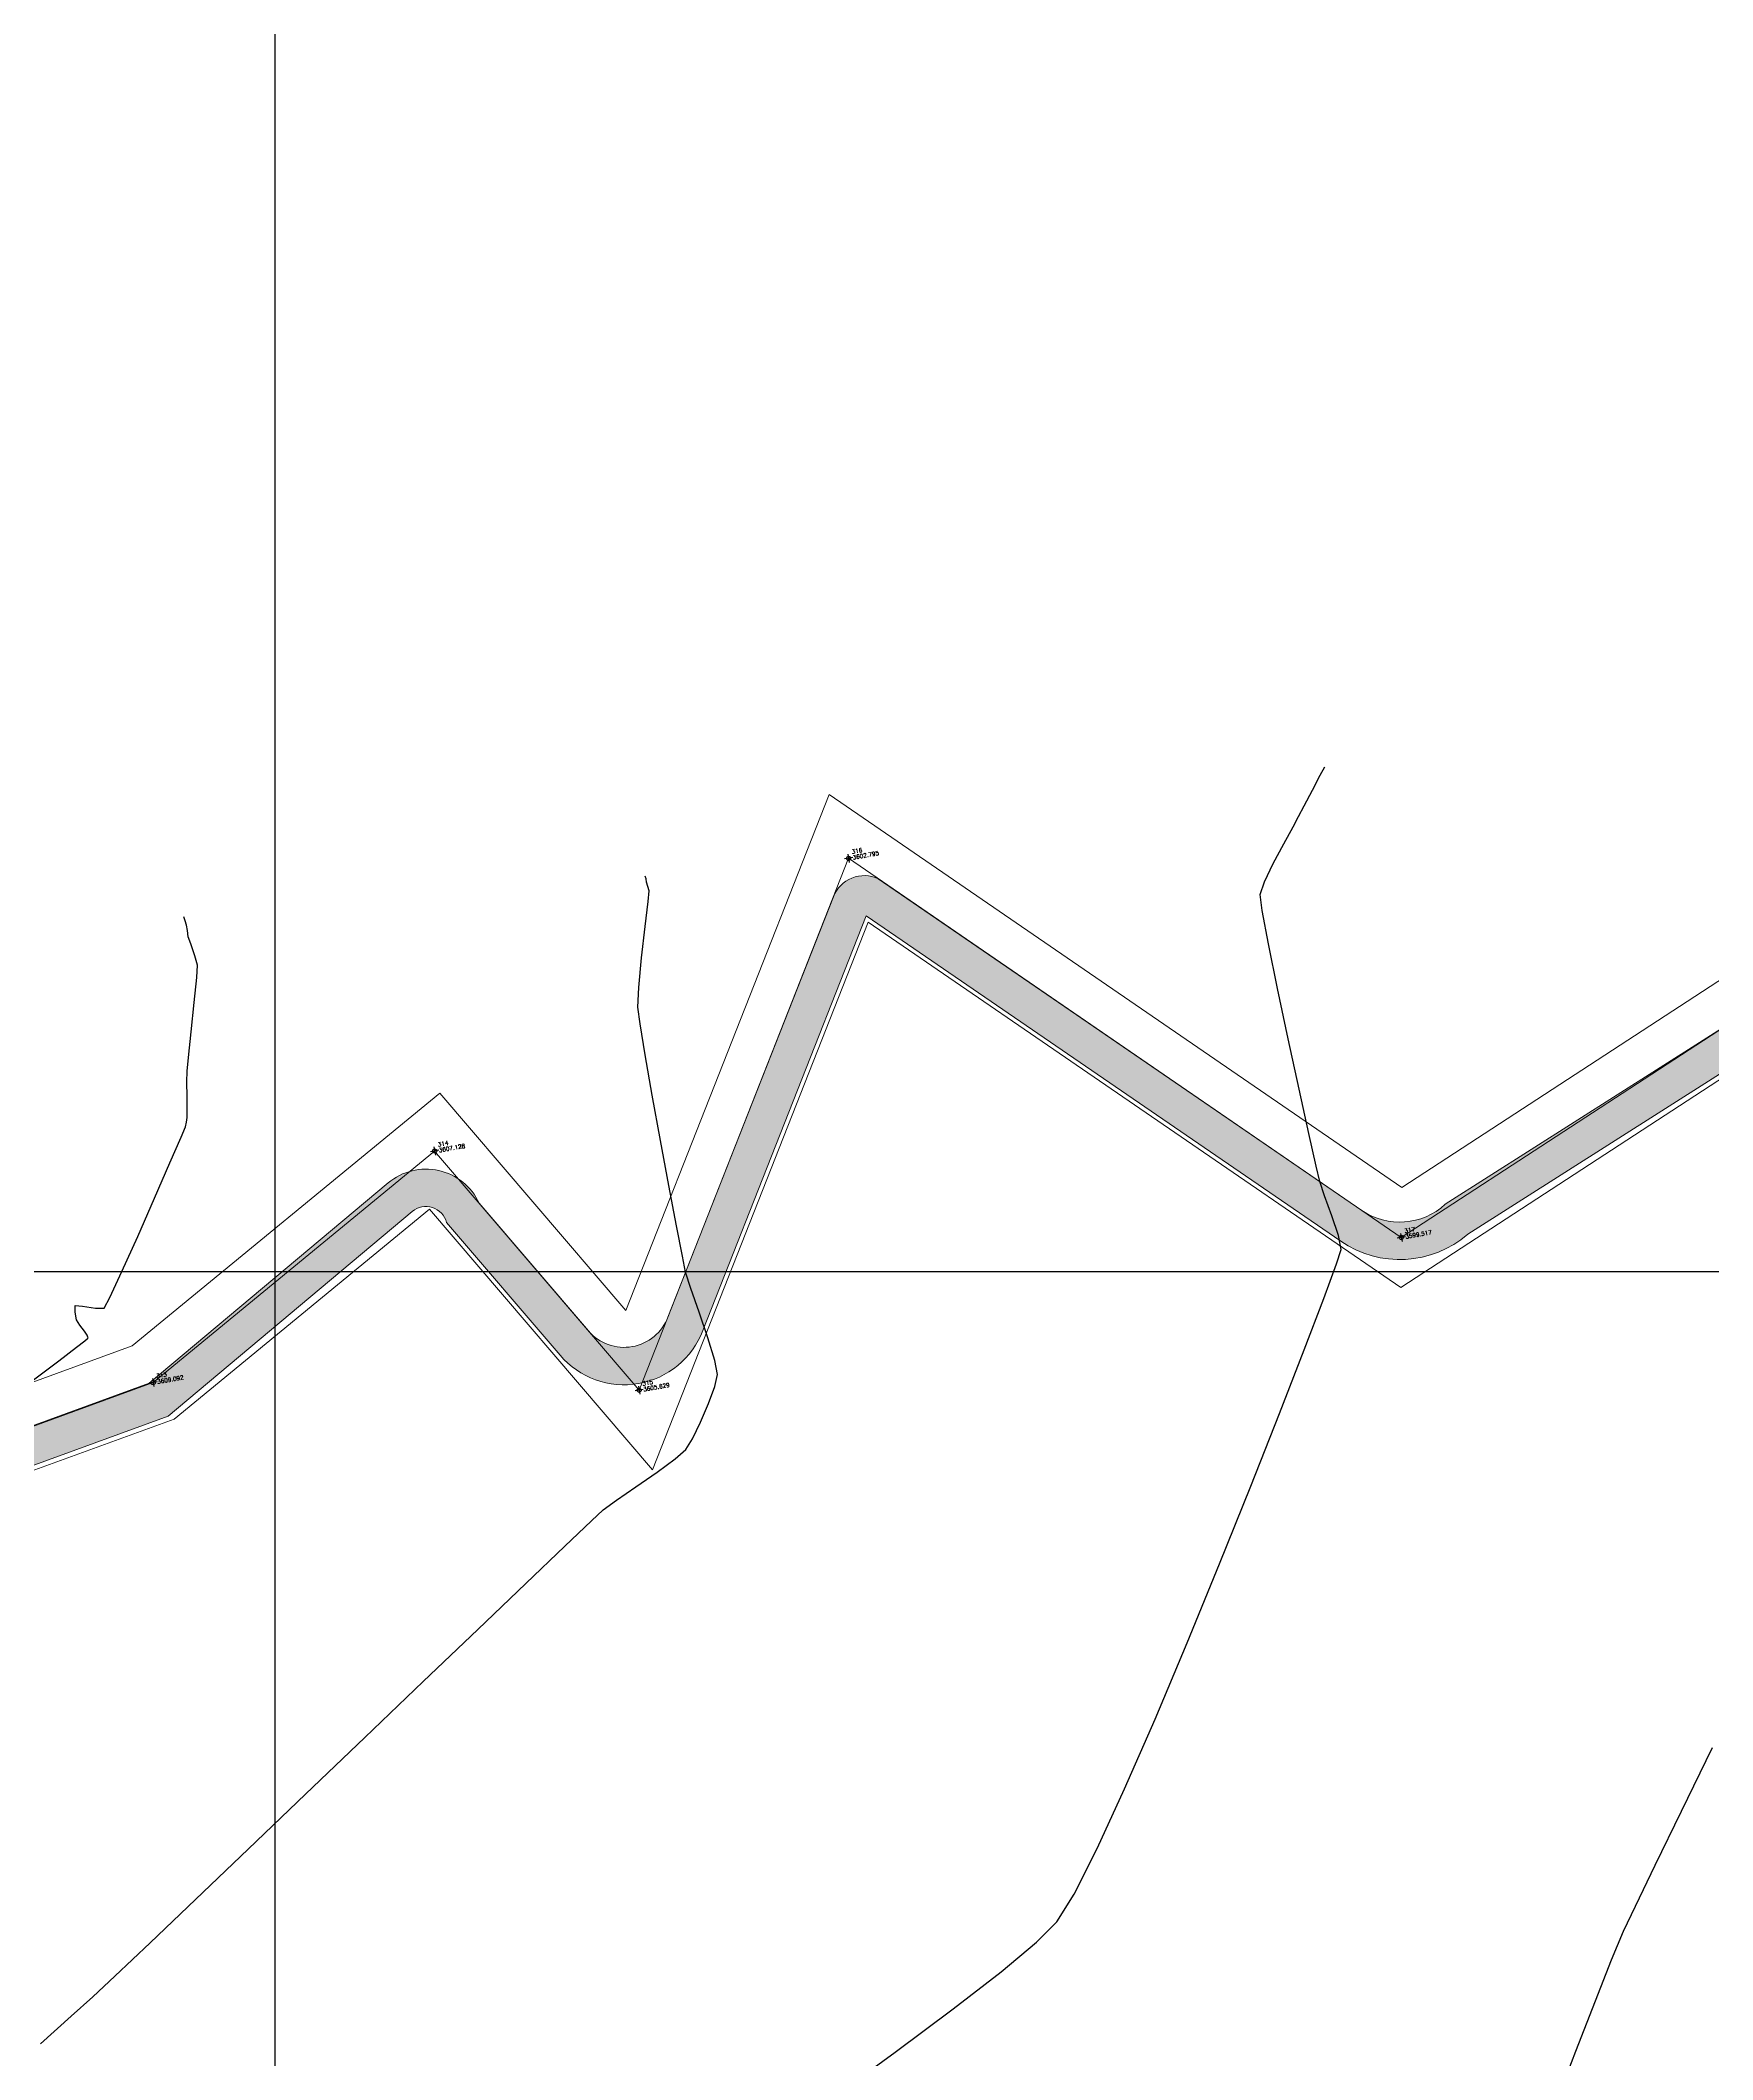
# Model space of a CAD drawing. Header units: millimetres. Extents: x 736950 to 738835, y 8500595 to 8502131.
# Drawn here: x 737894.35 to 737934.59, y 8501281.03 to 8501329.62 of the extents above; entities that cross this region are included whole.
import ezdxf

# ---------------------------------------------------------------- set-up
doc = ezdxf.new("R2010")
doc.units = ezdxf.units.MM
for name, color, linetype, lineweight in [('camino', 22, 'Continuous', 5), ('CAMINO ACTUAL', 1, 'Continuous', 13), ('CONT-MJR', 80, 'Continuous', 30), ('pista', 251, 'Continuous', 5)]:
    doc.layers.add(name, color=color, linetype=linetype, lineweight=lineweight)
doc.layers.add('Cuadricula Coordenadas', color=5, linetype='Continuous')
doc.styles.add('5mm', font='arial.ttf', dxfattribs={"height": 3})

msp = doc.modelspace()

# ---------------------------------------------------------------- hatches: boundary and pattern name
at = {"layer": 'pista'}
h = msp.add_hatch(dxfattribs=at)
h.set_pattern_fill('HONEY', color=256, scale=3, angle=9.94991650582834, style=0)
h.set_pattern_definition([(9.94991650582834, (1479841.21072825, -18.49207214638591), (0.4979252195647159, 0.4170677100899267), [0.375, -0.75]), (129.9499165058283, (1479841.21072825, -18.49207214638591), (-0.6101538418184378, 0.222682034283025), [0.3749999999999999, -0.7499999999999998]), (69.94991650582834, (1479841.21072825, -18.49207214638591), (-0.112228622253722, 0.6397497443729518), [-0.75, 0.375])])
h.paths.add_polyline_path([(737744.7999806425, 8501250.923935566), (737743.4751223363, 8501250.754223157), (737756.465848178, 8501242.026572531), (737763.5739612179, 8501242.006896213), (737770.002546867, 8501243.455222024), (737769.8468594846, 8501244.342704736), (737763.4750639071, 8501242.907173423), (737756.7405500773, 8501242.925815564)])
h.paths.add_polyline_path([(737794.2809870465, 8501256.017245878), (737809.7820272583, 8501263.709828075), (737823.391616501, 8501273.483615467), (737837.0791595323, 8501280.557800073), (737851.5530432165, 8501285.77819753), (737870.8510758049, 8501293.050216693, -0.9976846880626209), (737871.0089264096, 8501292.63424804), (737865.2748787645, 8501289.581801567, 0.7845063948290762), (737866.1540430214, 8501286.121818589), (737883.2588851704, 8501291.348365877), (737897.4188924351, 8501296.516943583), (737903.2981396064, 8501301.44146652, -0.5512150924587264), (737904.1219025984, 8501301.177325813), (737906.855912117, 8501297.98174819, 0.5618964424650519), (737910.2738656431, 8501298.536066804), (737914.22079628, 8501308.558674501), (737925.6412323939, 8501300.72656757, 0.340189525830376), (737928.7023693406, 8501300.894137181), (737936.9171069289, 8501306.117412793, -0.358727273887905), (737938.1716059428, 8501305.962964654), (737943.1732157968, 8501301.051021611, 0.3417074120720416), (737946.0555081918, 8501300.709858142), (737955.8779356404, 8501307.072689936), (737971.8320576148, 8501314.464803053), (737988.5677626224, 8501323.411181662), (738023.1375471824, 8501336.282937778), (738044.4246208373, 8501357.728329657), (738061.4456776979, 8501362.208386911), (738078.9085143938, 8501363.070318012), (738112.0997810266, 8501372.051506756), (738118.6561313582, 8501373.365123207), (738128.3493353954, 8501376.976906104), (738155.2251721952, 8501366.826195797), (738176.6167526407, 8501363.543890122), (738193.8053773039, 8501353.328603027), (738204.7313956148, 8501340.877429372), (738207.705198212, 8501335.751671141), (738214.35685511, 8501331.742925933), (738229.9282901662, 8501313.374534177), (738233.5603594936, 8501308.186787868), (738234.53883727, 8501308.358438132), (738230.6417003467, 8501313.924784988), (738214.9478837823, 8501332.43754055), (738208.3676942562, 8501336.403214611), (738205.4657963786, 8501341.405035153), (738194.387784551, 8501354.029418997), (738176.9261677533, 8501364.406946706), (738155.4549153853, 8501367.70147717), (738128.3514754312, 8501377.93815071), (738118.4090486554, 8501374.233504975), (738111.8936108743, 8501372.928085677), (738078.7671659255, 8501363.964436961), (738061.3074614278, 8501363.102660457), (738043.958527311, 8501358.536303693), (738022.6381405202, 8501337.057350922), (737988.196920163, 8501324.233464561), (737971.4304040315, 8501315.270615296), (737955.4419368334, 8501307.862588815), (737945.5806043665, 8501301.47455489, -0.3391433520832071), (737943.8038299843, 8501301.693147572), (737938.8116631231, 8501306.59581691, 0.3560082385246841), (737936.4342009705, 8501306.876887502), (737928.158540546, 8501301.61487459, -0.3502196171718997), (737926.1502499409, 8501301.468794718), (737914.5128481541, 8501309.44969617, 0.4302069892023044), (737913.4330382891, 8501309.014522241), (737909.4507249827, 8501298.90206584, -0.5704007069138802), (737907.5397775185, 8501298.566836312), (737904.9064502402, 8501301.644734057, 0.4931454261128044), (737902.7202336333, 8501302.131411942), (737896.9620044216, 8501297.308254998), (737882.9728831241, 8501292.20205278), (737866.0373022418, 8501287.027224885, -0.7384715771871906), (737865.6977918843, 8501288.787355538), (737871.5108758068, 8501291.881875956, 0.9119586051647783), (737870.5337161538, 8501293.892406015), (737851.2416702455, 8501286.62264278), (737836.7183275839, 8501281.384406622), (737822.9200107896, 8501274.252970394), (737809.3164408724, 8501264.483505804), (737793.8201376351, 8501256.79327439), (737778.9884914039, 8501246.402265295), (737769.846859484, 8501244.34270474), (737770.0025468671, 8501243.455222024), (737779.3594973255, 8501245.563292695)])
h.paths.add_polyline_path([(738260.5182952256, 8501271.251537092), (738234.538837269, 8501308.358438132), (738233.56035949, 8501308.186787868), (738259.6897886079, 8501270.86568047), (738269.3749442189, 8501234.589470252), (738274.5057655985, 8501215.583008338), (738279.7983711922, 8501189.602392923), (738280.7089290785, 8501189.641305126), (738275.382018582, 8501215.790318219), (738270.2441657205, 8501234.822827347)])

# ---------------------------------------------------------------- linework, layer by layer
at = {"linetype": 'Continuous', "extrusion": (0.9849591664230046, 0.172787269436437, 0)}
for points, elevation in [([(8245941.142062787, 0), (8245940.942062787, 0)], 2195733.090162655), ([(8245935.925062788, 0), (8245935.725062788, 0)], 2195722.061162655), ([(8245929.858062788, 0), (8245929.658062788, 0)], 2195744.616162654), ([(8245931.609062785, 0), (8245931.409062787, 0)], 2195714.425162655), ([(8245929.408062787, 0), (8245929.208062789, 0)], 2195725.915162655)]:
    msp.add_lwpolyline(points, dxfattribs=dict(at, elevation=elevation))
at = {"linetype": 'Continuous', "extrusion": (-0.172787269436437, 0.9849591664230046, 0)}
for points, elevation in [([(-2195733.190162654, 0), (-2195732.990162654, 0)], 8245941.042062788), ([(-2195722.161162655, 0), (-2195721.961162654, 0)], 8245935.825062787), ([(-2195744.716162655, 0), (-2195744.516162655, 0)], 8245929.758062788), ([(-2195714.525162655, 0), (-2195714.325162655, 0)], 8245931.50906279), ([(-2195726.015162655, 0), (-2195725.815162655, 0)], 8245929.308062788)]:
    msp.add_lwpolyline(points, dxfattribs=dict(at, elevation=elevation))
at = {"linetype": 'Continuous'}
for centre in [(737913.7975821394, 8501309.940223841), (737903.8358986776, 8501302.896021074), (737927.0999530398, 8501300.817490675), (737897.0605003375, 8501297.325533723), (737908.7579859396, 8501297.142964324)]:
    msp.add_circle(centre, 0.05, dxfattribs=at)
at = {"layer": 'camino'}
for p, q in [((737908.4368245417, 8501299.056575492), (737913.3273442052, 8501311.47527866)), ((737913.3273442052, 8501311.47527866), (737927.1139478215, 8501302.020459894)), ((737908.7579859396, 8501297.142964324), (737913.7975821394, 8501309.940223841)), ((737913.7975821394, 8501309.940223841), (737927.0999530398, 8501300.817490675)), ((737927.1139478215, 8501302.020459894), (737937.970142336, 8501309.100005316)), ((737909.0791473376, 8501295.229353156), (737914.2678200735, 8501308.40516902)), ((737914.2678200735, 8501308.40516902), (737927.0859582581, 8501299.614521455)), ((737927.0999530398, 8501300.817490675), (737937.8384733221, 8501307.820298335)), ((737927.0859582581, 8501299.614521455), (737937.7068043081, 8501306.540591355)), ((737896.557509034, 8501298.206578638), (737903.9582718927, 8501304.291218068)), ((737903.9582718927, 8501304.291218068), (737908.4368245417, 8501299.056575492)), ((737897.0605003375, 8501297.325533723), (737903.8358986776, 8501302.896021074)), ((737903.8358986776, 8501302.896021074), (737908.7579859396, 8501297.142964324)), ((737897.563491641, 8501296.444488807), (737903.7135254624, 8501301.50082408)), ((737903.7135254624, 8501301.50082408), (737909.0791473376, 8501295.229353156)), ((737882.6571290377, 8501293.142154945), (737896.557509034, 8501298.206578638)), ((737882.9743935154, 8501292.193442862), (737897.0605003375, 8501297.325533723)), ((737883.2916579932, 8501291.24473078), (737897.563491641, 8501296.444488807))]:
    msp.add_line(p, q, dxfattribs=at)
at = {"layer": 'CAMINO ACTUAL'}
for points in [[(737882.9728831139, 8501292.202052778), (737896.9620044209, 8501297.308254996), (737902.7202336333, 8501302.131411942, -0.4931454261128045), (737904.9064502402, 8501301.644734057), (737907.5397775185, 8501298.566836312, 0.5704007069138803), (737909.4507249827, 8501298.90206584), (737913.4330382891, 8501309.014522241, -0.4302069892023044), (737914.5128481541, 8501309.44969617), (737926.1502499409, 8501301.468794718, 0.3502196171718997), (737928.158540546, 8501301.61487459), (737936.4342009705, 8501306.876887502, -0.3560082385246841), (737938.8116631231, 8501306.59581691), (737943.8038299843, 8501301.693147572, 0.3391433520832071), (737945.5806043665, 8501301.47455489), (737955.4419368312, 8501307.862588812), (737971.4304040375, 8501315.270615296), (737988.1969201654, 8501324.23346456)], [(737883.2588851263, 8501291.348365862), (737897.4188924354, 8501296.516943585), (737903.2981396064, 8501301.44146652, -0.5512150924587267), (737904.1219025984, 8501301.177325813), (737906.855912117, 8501297.98174819, 0.5691577054920378), (737910.290210247, 8501298.577571347), (737914.2207962802, 8501308.558674501), (737925.6412323939, 8501300.72656757, 0.3401895246784692), (737928.7023693327, 8501300.894137176), (737936.9171069289, 8501306.117412793, -0.3587272674273598), (737938.171605927, 8501305.96296467), (737943.1732157968, 8501301.051021611, 0.3417074132737766), (737946.0555082007, 8501300.709858147), (737955.8779356437, 8501307.072689937), (737971.8320576347, 8501314.464803059), (737988.5677626258, 8501323.411181664)]]:
    msp.add_lwpolyline(points, format="xyb", dxfattribs=at)
at = {"layer": 'CONT-MJR', "extrusion": (0.8847776768194285, -0.4660133716987261, 0), "elevation": -3308825.340857946}
msp.add_lwpolyline([(7865653.611227284, 3600.00000000001), (7865654.014895509, 3600.00000000001)], dxfattribs=at)
at = {"layer": 'CONT-MJR', "extrusion": (0.8847262226220137, -0.4661110500781795, 0), "elevation": -3309693.704577762}
msp.add_lwpolyline([(7865288.666045505, 3600.00000000001), (7865288.894645012, 3600.00000000001)], dxfattribs=at)
at = {"layer": 'CONT-MJR'}
for points, elevation in [([(737924.7638418928, 8501311.204858892), (737924.96189674, 8501311.582263414)], 3600), ([(737924.0185389824, 8501309.815218244), (737924.2690399723, 8501310.289315391)], 3600), ([(737908.9223626354, 8501309.448368628), (737908.9027818182, 8501309.508175127)], 3605), ([(737908.9345555053, 8501309.36159654), (737908.9223626354, 8501309.448368628)], 3605), ([(737909.0022759435, 8501309.153064117), (737908.9677435968, 8501309.265196143)], 3605), ([(737908.9729020223, 8501308.899970982), (737909.0022759435, 8501309.153064117)], 3605), ([(737908.9012413082, 8501308.29984777), (737908.9729020223, 8501308.899970982)], 3605), ([(737897.8348639235, 8501308.434948975), (737897.803461413, 8501308.528472833)], 3610), ([(737897.8855949447, 8501308.198993122), (737897.8674431754, 8501308.33305069)], 3610), ([(737897.9660182096, 8501307.88151236), (737897.9072842767, 8501308.049516495)], 3610), ([(737898.1285657989, 8501307.36812144), (737898.0673963825, 8501307.590380786)], 3610), ([(737924.1207682327, 8501306.80624416), (737923.901401018, 8501307.882021157)], 3600), ([(737908.7282278506, 8501306.355532594), (737908.7493352782, 8501306.833805084)], 3605), ([(737924.3782314495, 8501305.593754048), (737924.1207682327, 8501306.80624416)], 3600), ([(737897.9746775181, 8501305.765373606), (737898.049185864, 8501306.473914512)], 3610), ([(737908.7788234465, 8501305.958085636), (737908.7282278506, 8501306.355532594)], 3605), ([(737897.9096851043, 8501305.147231521), (737897.9746775181, 8501305.765373606)], 3610), ([(737909.0715930245, 8501304.239280427), (737908.9007395364, 8501305.21387894)], 3605), ([(737897.8795986996, 8501303.860606164), (737897.8767582877, 8501304.196467862)], 3610), ([(737909.2690008156, 8501303.150658008), (737909.0715930245, 8501304.239280427)], 3605), ([(737897.8636617118, 8501303.589201499), (737897.8802125569, 8501303.702412853)], 3610), ([(737897.8802125569, 8501303.702412853), (737897.8795986996, 8501303.860606164)], 3610), ([(737897.7364576729, 8501303.229466936), (737897.8428199304, 8501303.476905566)], 3610), ([(737897.8428199304, 8501303.476905566), (737897.8636617118, 8501303.589201499)], 3610), ([(737909.4705798138, 8501302.064379599), (737909.2690008156, 8501303.150658008)], 3605), ([(737925.1399026196, 8501302.161688419), (737925.0546262533, 8501302.52851801)], 3600), ([(737925.6504814607, 8501300.527111704), (737925.5872810959, 8501300.861488272)], 3600), ([(737925.5384953003, 8501300.181081545), (737925.6504814607, 8501300.527111704)], 3600), ([(737896.0204618163, 8501299.36840352), (737896.3099908385, 8501299.995010328)], 3610), ([(737895.884704723, 8501299.1118728), (737896.0204618163, 8501299.36840352)], 3610), ([(737910.1988666035, 8501299.018928543), (737909.9998499163, 8501299.588087039)], 3605), ([(737895.2138043358, 8501298.832137328), (737895.1802686563, 8501299.01631429)], 3610), ([(737895.1824350863, 8501299.178842293), (737895.3573881689, 8501299.162478842)], 3610), ([(737895.2977266089, 8501298.709659306), (737895.2138043358, 8501298.832137328)], 3610), ([(737895.3573881689, 8501299.162478842), (737895.6697425275, 8501299.112664757)], 3610), ([(737910.4131235705, 8501298.40115339), (737910.1988666035, 8501299.018928543)], 3605), ([(737895.2183924639, 8501298.173514238), (737895.4197957851, 8501298.332416771)], 3610), ([(737895.4060041442, 8501298.564533314), (737895.2977266089, 8501298.709659306)], 3610), ([(737895.4711837057, 8501298.465172324), (737895.4060041442, 8501298.564533314)], 3610), ([(737895.4197957851, 8501298.332416771), (737895.4848436489, 8501298.388832167)], 3610), ([(737895.4927088143, 8501298.416656164), (737895.4711837057, 8501298.465172324)], 3610), ([(737895.4940339348, 8501298.400357142), (737895.4927088143, 8501298.416656164)], 3610), ([(737924.167812434, 8501296.58067248), (737924.7637273317, 8501298.116061078)], 3600), ([(737910.2357448159, 8501296.369117882), (737910.4297034983, 8501296.81929756)], 3605), ([(737909.1877415482, 8501295.168244475), (737909.6264248785, 8501295.487577096)], 3605), ([(737909.6264248785, 8501295.487577096), (737909.881110345, 8501295.713018121)], 3605), ([(737907.8934348648, 8501294.2596427), (737908.2086734929, 8501294.493002713)], 3605), ([(737907.6084351161, 8501293.99524692), (737907.8934348648, 8501294.2596427)], 3605), ([(737904.874270358, 8501291.387938231), (737906.031782452, 8501292.494546873)], 3605), ([(737921.1740607133, 8501289.228615647), (737921.9471455519, 8501291.064603511)], 3600), ([(737902.1562266997, 8501288.786442773), (737903.5600616371, 8501290.130287595)], 3605), ([(737920.4402670276, 8501287.546980109), (737921.1740607133, 8501289.228615647)], 3600), ([(737933.8417224766, 8501287.009413356), (737934.5920119826, 8501288.541344931)], 3595), ([(737919.7791979507, 8501286.111497747), (737920.4402670276, 8501287.546980109)], 3600), ([(737933.209759809, 8501285.71378443), (737933.8417224766, 8501287.009413356)], 3595), ([(737932.7329634314, 8501284.727154188), (737933.209759809, 8501285.71378443)], 3595), ([(737896.1401231482, 8501283.043979336), (737896.9860330048, 8501283.846077895)], 3605), ([(737932.1603603017, 8501283.437547954), (737932.4481727959, 8501284.122218665)], 3595), ([(737931.7710366863, 8501282.449210964), (737932.1603603017, 8501283.437547954)], 3595), ([(737931.3029917598, 8501281.2352814), (737931.7710366863, 8501282.449210964)], 3595), ([(737914.9226667405, 8501281.21719168), (737916.317102641, 8501282.256545596)], 3600), ([(737930.7790153313, 8501279.87383297), (737931.3029917598, 8501281.2352814)], 3595)]:
    msp.add_lwpolyline(points, dxfattribs=dict(at, elevation=elevation))
at = {"layer": 'CONT-MJR', "extrusion": (0.887745025590905, -0.4603354967179958, 0), "elevation": -3258366.277881999}
msp.add_lwpolyline([(7886689.399570553, 3600.000000000006), (7886689.695817379, 3600.000000000006)], dxfattribs=at)
at = {"layer": 'CONT-MJR', "extrusion": (0.875859175547449, -0.4825667877189054, 0), "elevation": -3456132.255818802}
msp.add_lwpolyline([(7802048.365163269, 3600), (7802048.831622887, 3600)], dxfattribs=at)
at = {"layer": 'CONT-MJR', "extrusion": (0.8775313298853582, -0.4795193062532881, 0), "elevation": -3428990.745389676}
msp.add_lwpolyline([(7814015.523965336, 3600.00000000001), (7814015.802016853, 3600.00000000001)], dxfattribs=at)
at = {"layer": 'CONT-MJR', "extrusion": (0.9030865447438248, -0.4294586041781672, 0), "elevation": -2984551.394743931}
msp.add_lwpolyline([(7994325.837896223, 3600), (7994326.325813499, 3600)], dxfattribs=at)
at = {"layer": 'CONT-MJR', "extrusion": (0.9455343558307702, 0.3255223217287732, 0), "elevation": 3465084.21021817}
msp.add_lwpolyline([(7798074.139381017, 3605.000000000006), (7798074.24133437, 3605.000000000006)], dxfattribs=at)
at = {"layer": 'CONT-MJR', "extrusion": (0.9491469879422113, -0.3148332817226097, 0), "elevation": -1976096.968698354}
msp.add_lwpolyline([(8301314.836235832, 3600.000000000006), (8301315.160902182, 3600.000000000006)], dxfattribs=at)
at = {"layer": 'CONT-MJR', "extrusion": (0.9929826329208772, 0.1182602668588344, 0), "elevation": 1738112.504101572}
msp.add_lwpolyline([(8354384.818258002, 3600.000000000013), (8354385.205572817, 3600.000000000013)], dxfattribs=at)
at = {"layer": 'CONT-MJR', "extrusion": (0.9831274445049116, 0.1829219173889285, 0), "elevation": 2280548.7775164}
msp.add_lwpolyline([(8222886.63806953, 3600.000000000003), (8222887.451608608, 3600.000000000003)], dxfattribs=at)
at = {"layer": 'CONT-MJR', "extrusion": (0.9525006313694124, 0.304536610674104, 0), "elevation": 3291807.810668543}
msp.add_lwpolyline([(7872784.63912204, 3610), (7872784.746101795, 3610)], dxfattribs=at)
at = {"layer": 'CONT-MJR', "extrusion": (0.989636100927959, 0.143598007437802, 0), "elevation": 1951021.304373228}
msp.add_lwpolyline([(8307240.681732432, 3610.000000000009), (8307240.832774445, 3610.000000000009)], dxfattribs=at)
at = {"layer": 'CONT-MJR', "extrusion": (0.993785575966395, -0.1113114055303436, 0), "elevation": -212969.3532720084}
msp.add_lwpolyline([(8530614.484142061, 3605.00000000001), (8530615.242182644, 3605.00000000001)], dxfattribs=at)
at = {"layer": 'CONT-MJR', "extrusion": (0.944380972158474, 0.3288534315238565, 0), "elevation": 3492541.067778185}
msp.add_lwpolyline([(7785812.815243898, 3610.00000000001), (7785813.123521578, 3610.00000000001)], dxfattribs=at)
at = {"layer": 'CONT-MJR', "extrusion": (0.995129318615918, -0.09857808697179651, 0), "elevation": -103738.5460650973}
msp.add_lwpolyline([(8532639.896800611, 3610.00000000001), (8532640.500161277, 3610.00000000001)], dxfattribs=at)
at = {"layer": 'CONT-MJR', "extrusion": (0.9977133299210298, -0.06758780435766976, 0), "elevation": 161626.0998128708}
msp.add_lwpolyline([(8531740.302821666, 3610.000000000013), (8531740.597280033, 3610.000000000013)], dxfattribs=at)
at = {"layer": 'CONT-MJR', "extrusion": (0.9955414908192971, -0.09432465243663149, 0), "elevation": -67264.03595397878}
msp.add_lwpolyline([(8533006.665549593, 3605), (8533007.381454349, 3605)], dxfattribs=at)
at = {"layer": 'CONT-MJR', "extrusion": (0.9868456545845369, 0.1616652530001955, 0), "elevation": 2102567.850407687}
msp.add_lwpolyline([(8270181.879484155, 3605.000000000013), (8270182.633610893, 3605.000000000013)], dxfattribs=at)
at = {"layer": 'CONT-MJR', "extrusion": (0.995615810463175, -0.09353693364524643, 0), "elevation": -60523.19006436854}
msp.add_lwpolyline([(8533054.191295674, 3610), (8533054.521970859, 3610)], dxfattribs=at)
at = {"layer": 'CONT-MJR', "extrusion": (0.9771647773511422, 0.2124829355602302, 0), "elevation": 2527456.079411983}
msp.add_lwpolyline([(8150378.811379504, 3600.000000000003), (8150380.049606622, 3600.000000000003)], dxfattribs=at)
at = {"layer": 'CONT-MJR', "extrusion": (0.9999063266992101, -0.01368714093200538, 0), "elevation": 621470.200274827}
msp.add_lwpolyline([(8510607.931153204, 3610), (8510608.184982697, 3610)], dxfattribs=at)
at = {"layer": 'CONT-MJR', "extrusion": (0.9999919260019896, 0.004018448809148035, 0), "elevation": 772053.9746968006}
msp.add_lwpolyline([(8498270.352110563, 3610.000000000006), (8498270.719846034, 3610.000000000006)], dxfattribs=at)
at = {"layer": 'CONT-MJR', "extrusion": (0.9763967186951487, 0.2159848321557487, 0), "elevation": 2556659.998882839}
msp.add_lwpolyline([(8141264.081186998, 3600.000000000013), (8141265.175171056, 3600.000000000013)], dxfattribs=at)
at = {"layer": 'CONT-MJR', "extrusion": (0.9169997358266035, -0.3988878094075319, 0), "elevation": -2714414.192912511}
msp.add_lwpolyline([(8090030.550552668, 3610.00000000001), (8090031.227265416, 3610.00000000001)], dxfattribs=at)
at = {"layer": 'CONT-MJR', "extrusion": (0.9756346137041615, 0.2194016876469546, 0), "elevation": 2585145.347567084}
msp.add_lwpolyline([(8132263.006050919, 3600.000000000013), (8132263.812830072, 3600.000000000013)], dxfattribs=at)
at = {"layer": 'CONT-MJR', "extrusion": (0.9160219745000691, -0.4011280870657087, 0), "elevation": -2734180.958818393}
msp.add_lwpolyline([(8083370.478360766, 3610.000000000003), (8083371.400844773, 3610.000000000003)], dxfattribs=at)
at = {"layer": 'CONT-MJR', "extrusion": (0.9147671151392731, -0.4039815900010446, 0), "elevation": -2759365.40543471}
msp.add_lwpolyline([(8074807.125145356, 3610.00000000001), (8074808.131794197, 3610.00000000001)], dxfattribs=at)
at = {"layer": 'CONT-MJR', "extrusion": (0.9825119606322359, 0.1861994823156065, 0), "elevation": 2307942.924104546}
msp.add_lwpolyline([(8215231.61299423, 3605), (8215232.597782732, 3605)], dxfattribs=at)
at = {"layer": 'CONT-MJR', "extrusion": (0.9480274045389023, 0.3181886865418578, 0), "elevation": 3404591.423848985}
msp.add_lwpolyline([(7824667.63456671, 3600.000000000013), (7824667.992514607, 3600.000000000013)], dxfattribs=at)
at = {"layer": 'CONT-MJR', "extrusion": (0.9396750152391636, 0.3420685102947619, 0), "elevation": 3601437.574042974}
msp.add_lwpolyline([(7736039.415037047, 3600), (7736039.927188409, 3600)], dxfattribs=at)
at = {"layer": 'CONT-MJR', "extrusion": (0.9496141015050681, 0.3134215343953287, 0), "elevation": 3365235.30390752}
msp.add_lwpolyline([(7841673.409371233, 3600.000000000003), (7841673.914418377, 3600.000000000003)], dxfattribs=at)
at = {"layer": 'CONT-MJR', "extrusion": (0.9126402998718548, -0.408763602892688, 0), "elevation": -2801588.105607642}
msp.add_lwpolyline([(8060254.130979906, 3610.00000000001), (8060255.060202865, 3610.00000000001)], dxfattribs=at)
at = {"layer": 'CONT-MJR', "extrusion": (0.981528881671825, 0.1913140205109304, 0), "elevation": 2350697.729818667}
msp.add_lwpolyline([(8203099.349368911, 3605.000000000003), (8203100.09564002, 3605.000000000003)], dxfattribs=at)
at = {"layer": 'CONT-MJR', "extrusion": (0.9787691311088511, 0.2049658215128191, 0), "elevation": 2464719.343672818}
msp.add_lwpolyline([(8169563.693896153, 3605.000000000013), (8169564.083200308, 3605.000000000013)], dxfattribs=at)
at = {"layer": 'CONT-MJR', "extrusion": (0.9545922410912849, 0.2979155136079995, 0), "elevation": 3237072.193600826}
msp.add_lwpolyline([(7895439.789378657, 3605), (7895440.203377981, 3605)], dxfattribs=at)
at = {"layer": 'CONT-MJR', "extrusion": (0.9385759300673281, -0.3450727800019153, 0), "elevation": -2240968.138502936}
msp.add_lwpolyline([(8233752.852360532, 3600.00000000001), (8233753.741243144, 3600.00000000001)], dxfattribs=at)
at = {"layer": 'CONT-MJR', "extrusion": (0.9346930556131708, -0.3554558928875901, 0), "elevation": -2332103.360327151}
msp.add_lwpolyline([(8208404.018554185, 3600), (8208405.335282317, 3600)], dxfattribs=at)
at = {"layer": 'CONT-MJR', "extrusion": (0.9999111729816413, -0.0133283962455443, 0), "elevation": 624520.9533486397}
msp.add_lwpolyline([(8510378.830620797, 3610.00000000001), (8510378.993163241, 3610.00000000001)], dxfattribs=at)
at = {"layer": 'CONT-MJR', "extrusion": (-0.003684149037329998, -0.9999932134999071, 0), "elevation": -8503959.936218875}
msp.add_lwpolyline([(706570.6090715184, 3610.000000000003), (706570.8240351727, 3610.000000000003)], dxfattribs=at)
at = {"layer": 'CONT-MJR', "extrusion": (0.7818504969985063, -0.6234659576457955, 0), "elevation": -4723346.189667949}
msp.add_lwpolyline([(7106797.085541588, 3610.000000000013), (7106797.100282226, 3610.000000000013)], dxfattribs=at)
at = {"layer": 'CONT-MJR', "extrusion": (0.9544903368095313, 0.2982418430355261, 0), "elevation": 3239771.262112536}
msp.add_lwpolyline([(7894330.845782589, 3605), (7894331.412630148, 3605)], dxfattribs=at)
at = {"layer": 'CONT-MJR', "extrusion": (0.6005919278315578, -0.7995557117697133, 0), "elevation": -6354087.596624364}
msp.add_lwpolyline([(5695797.971900433, 3610), (5695798.859551522, 3610)], dxfattribs=at)
at = {"layer": 'CONT-MJR', "extrusion": (-0.6061170496510041, 0.7953754598441936, 0), "elevation": 6314473.071307871}
msp.add_lwpolyline([(-5739684.979663242, 3610.000000000003), (-5739685.51577966, 3610.000000000003)], dxfattribs=at)
at = {"layer": 'CONT-MJR', "extrusion": (0.9829460816757462, 0.1838939926106826, 0), "elevation": 2288663.92124908}
msp.add_lwpolyline([(8220619.752733653, 3605.000000000009), (8220620.097599548, 3605.000000000009)], dxfattribs=at)
at = {"layer": 'CONT-MJR', "extrusion": (0.9750829108741458, -0.221840746755872, 0), "elevation": -1166410.130202061}
msp.add_lwpolyline([(8453168.286090305, 3605.000000000013), (8453168.5817582, 3605.000000000013)], dxfattribs=at)
at = {"layer": 'CONT-MJR', "extrusion": (0.9398413005550363, -0.341611372426355, 0), "elevation": -2210620.975898382}
msp.add_lwpolyline([(8241948.453671744, 3605), (8241948.893660937, 3605)], dxfattribs=at)
at = {"layer": 'CONT-MJR', "extrusion": (0.9301074358632259, -0.367287568196822, 0), "elevation": -2436071.792049625}
msp.add_lwpolyline([(8178147.657661092, 3600), (8178149.537271583, 3600)], dxfattribs=at)
at = {"layer": 'CONT-MJR', "extrusion": (0.8525063376280073, -0.5227168873339395, 0), "elevation": -3814697.983169301}
msp.add_lwpolyline([(7633126.429584719, 3605.000000000006), (7633126.732010705, 3605.000000000006)], dxfattribs=at)
at = {"layer": 'CONT-MJR', "extrusion": (0.8967463324510743, -0.4425449301885036, 0), "elevation": -3100487.310600786}
msp.add_lwpolyline([(7950064.329710537, 3605.00000000001), (7950064.773849173, 3605.00000000001)], dxfattribs=at)
at = {"layer": 'CONT-MJR', "extrusion": (-0.5678979839473224, 0.8230989489900754, 0), "elevation": 6578349.977981803}
msp.add_lwpolyline([(-5435240.044126365, 3605.000000000003), (-5435240.663867339, 3605.000000000003)], dxfattribs=at)
at = {"layer": 'CONT-MJR', "extrusion": (0.5675800453634944, -0.823318220437987, 0), "elevation": -6580448.678845258}
msp.add_lwpolyline([(5432698.387198547, 3605.000000000003), (5432698.95679594, 3605.000000000003)], dxfattribs=at)
at = {"layer": 'CONT-MJR', "extrusion": (0.927850503998012, -0.3729523323839593, 0), "elevation": -2485895.065571046}
msp.add_lwpolyline([(8163138.962300528, 3600.000000000013), (8163140.976946138, 3600.000000000013)], dxfattribs=at)
at = {"layer": 'CONT-MJR', "extrusion": (-0.6882861030048911, 0.7254393430262385, 0), "elevation": 5659281.57859737}
msp.add_lwpolyline([(-6386628.838932553, 3605), (-6386629.72516462, 3605)], dxfattribs=at)
at = {"layer": 'CONT-MJR', "extrusion": (0.6902392105534675, -0.7235812547423586, 0), "elevation": -5642044.213295862}
msp.add_lwpolyline([(6401860.392479255, 3605), (6401861.682928738, 3605)], dxfattribs=at)
at = {"layer": 'CONT-MJR', "extrusion": (0.9251592739882241, -0.3795791324000599, 0), "elevation": -2544217.353701428}
msp.add_lwpolyline([(8145148.041767632, 3600.000000000003), (8145150.093889234, 3600.000000000003)], dxfattribs=at)
at = {"layer": 'CONT-MJR', "extrusion": (-0.6913895454295418, 0.7224821772685688, 0), "elevation": 5631851.795960122}
msp.add_lwpolyline([(-6410825.28943175, 3605), (-6410827.108450629, 3605)], dxfattribs=at)
at = {"layer": 'CONT-MJR', "extrusion": (-0.6914388178815712, 0.7224350220791732, 0), "elevation": 5631414.557521563}
msp.add_lwpolyline([(-6411205.455072946, 3605.00000000001), (-6411207.429493757, 3605.00000000001)], dxfattribs=at)
at = {"layer": 'CONT-MJR', "extrusion": (0.6911940215876544, -0.7226692359035944, 0), "elevation": -5633586.311924937}
msp.add_lwpolyline([(6409295.285787247, 3605), (6409297.197970676, 3605)], dxfattribs=at)
at = {"layer": 'CONT-MJR', "extrusion": (-0.6907109868688742, 0.7231309235668366, 0), "elevation": 5637867.681842836}
msp.add_lwpolyline([(-6405527.791818147, 3605.000000000013), (-6405529.54847255, 3605.000000000013)], dxfattribs=at)
at = {"layer": 'CONT-MJR', "extrusion": (0.8924190098854595, -0.4512076138487205, 0), "elevation": -3177311.382287436}
msp.add_lwpolyline([(7919663.127324293, 3600), (7919664.357159511, 3600)], dxfattribs=at)
at = {"layer": 'CONT-MJR', "extrusion": (0.6898256963940587, -0.7239754889458979, 0), "elevation": -5645700.826874814}
msp.add_lwpolyline([(6398623.380619195, 3605.000000000003), (6398624.888454352, 3605.000000000003)], dxfattribs=at)
at = {"layer": 'CONT-MJR', "extrusion": (0.8491615279529423, -0.5281332213037013, 0), "elevation": -3863198.423647206}
msp.add_lwpolyline([(7608683.042618779, 3600), (7608683.829010313, 3600)], dxfattribs=at)
at = {"layer": 'CONT-MJR', "extrusion": (0.9047523717141331, -0.4259379601275884, 0), "elevation": -2953373.484833723}
msp.add_lwpolyline([(8005870.41387972, 3595), (8005871.082499712, 3595)], dxfattribs=at)
at = {"layer": 'CONT-MJR', "extrusion": (0.7058497408580476, -0.7083615908070023, 0), "elevation": -5501123.503290107}
msp.add_lwpolyline([(6523342.005019107, 3600), (6523342.694129602, 3600)], dxfattribs=at)
at = {"layer": 'CONT-MJR', "extrusion": (0.640425334901504, -0.7680204361970433, 0), "elevation": -6056578.150482651}
msp.add_lwpolyline([(6011172.805837002, 3600.000000000013), (6011173.91363732, 3600.000000000013)], dxfattribs=at)
at = {"layer": 'CONT-MJR', "extrusion": (0.6835124241582853, -0.7299388782776708, 0), "elevation": -5701055.829530643}
msp.add_lwpolyline([(6349350.932299192, 3605), (6349351.662652956, 3605)], dxfattribs=at)
at = {"layer": 'CONT-MJR', "extrusion": (0.6126879983635785, -0.7903248804518507, 0), "elevation": -6266662.4118064}
msp.add_lwpolyline([(5791827.234384343, 3600.000000000006), (5791828.693166858, 3600.000000000006)], dxfattribs=at)
at = {"layer": 'CONT-MJR', "extrusion": (-0.6704175014354039, 0.7419840791884352, 0), "elevation": 5813118.171732958}
msp.add_lwpolyline([(-6246914.698687647, 3605), (-6246915.395167604, 3605)], dxfattribs=at)
at = {"layer": 'CONT-MJR', "extrusion": (0.6642280793746347, -0.7475299716869445, 0), "elevation": -5864832.512386186}
msp.add_lwpolyline([(6198387.968354016, 3605), (6198388.962695842, 3605)], dxfattribs=at)
at = {"layer": 'CONT-MJR', "extrusion": (0.5883245187907812, -0.8086249195947377, 0), "elevation": -6440214.398917436}
msp.add_lwpolyline([(5598206.627991878, 3600.000000000013), (5598208.576218555, 3600.000000000013)], dxfattribs=at)
at = {"layer": 'Cuadricula Coordenadas', "color": 8}
for p, q in [((737900, 8500595.507225098), (737900, 8502130.641312933)), ((736950.2264744169, 8501300), (738552.8979275209, 8501300))]:
    msp.add_line(p, q, dxfattribs=at)

# ---------------------------------------------------------------- texts
at = {"color": 2, "char_height": 0.1, "attachment_point": 1, "rotation": 9.94991650582834, "style": '5mm'}
for s, insert, width in [('\\Ftxt.shx;\\W1.0000000000;\\T1.0000000000;\\o\\l316', (737913.8632484749, 8501310.144644808), 0.3666666666666667), ('\\Ftxt.shx;\\W1.0000000000;\\T1.0000000000;\\o\\l314', (737903.9015650131, 8501303.100442043), 0.3666666666666667), ('\\Ftxt.shx;\\W1.0000000000;\\T1.0000000000;\\o\\l317', (737927.1656193753, 8501301.021911642), 0.3666666666666666), ('\\Ftxt.shx;\\W1.0000000000;\\T1.0000000000;\\o\\l313', (737897.126166673, 8501297.52995469), 0.3666666666666667), ('\\Ftxt.shx;\\W1.0000000000;\\T1.0000000000;\\o\\l315', (737908.8236522751, 8501297.347385293), 0.3666666666666667)]:
    msp.add_mtext(s, dxfattribs=dict(at, insert=insert, width=width))
at = {"color": 1, "char_height": 0.1, "attachment_point": 1, "rotation": 9.94991650582834, "style": '5mm'}
for s, insert, width in [('\\Ftxt.shx;\\W1.0000000000;\\T1.0000000000;\\o\\l3602.795', (737913.8874386927, 8501310.006750524), 0.8166666666666667), ('\\Ftxt.shx;\\W1.0000000000;\\T1.0000000000;\\o\\l3607.128', (737903.925755231, 8501302.962547759), 0.7833333333333332), ('\\Ftxt.shx;\\W1.0000000000;\\T1.0000000000;\\o\\l3599.517', (737927.1898095931, 8501300.884017358), 0.7999999999999999), ('\\Ftxt.shx;\\W1.0000000000;\\T1.0000000000;\\o\\l3609.092', (737897.1503568909, 8501297.392060407), 0.8), ('\\Ftxt.shx;\\W1.0000000000;\\T1.0000000000;\\o\\l3605.629', (737908.847842493, 8501297.209491009), 0.8166666666666667)]:
    msp.add_mtext(s, dxfattribs=dict(at, insert=insert, width=width))

doc.saveas('drawing.dxf')
